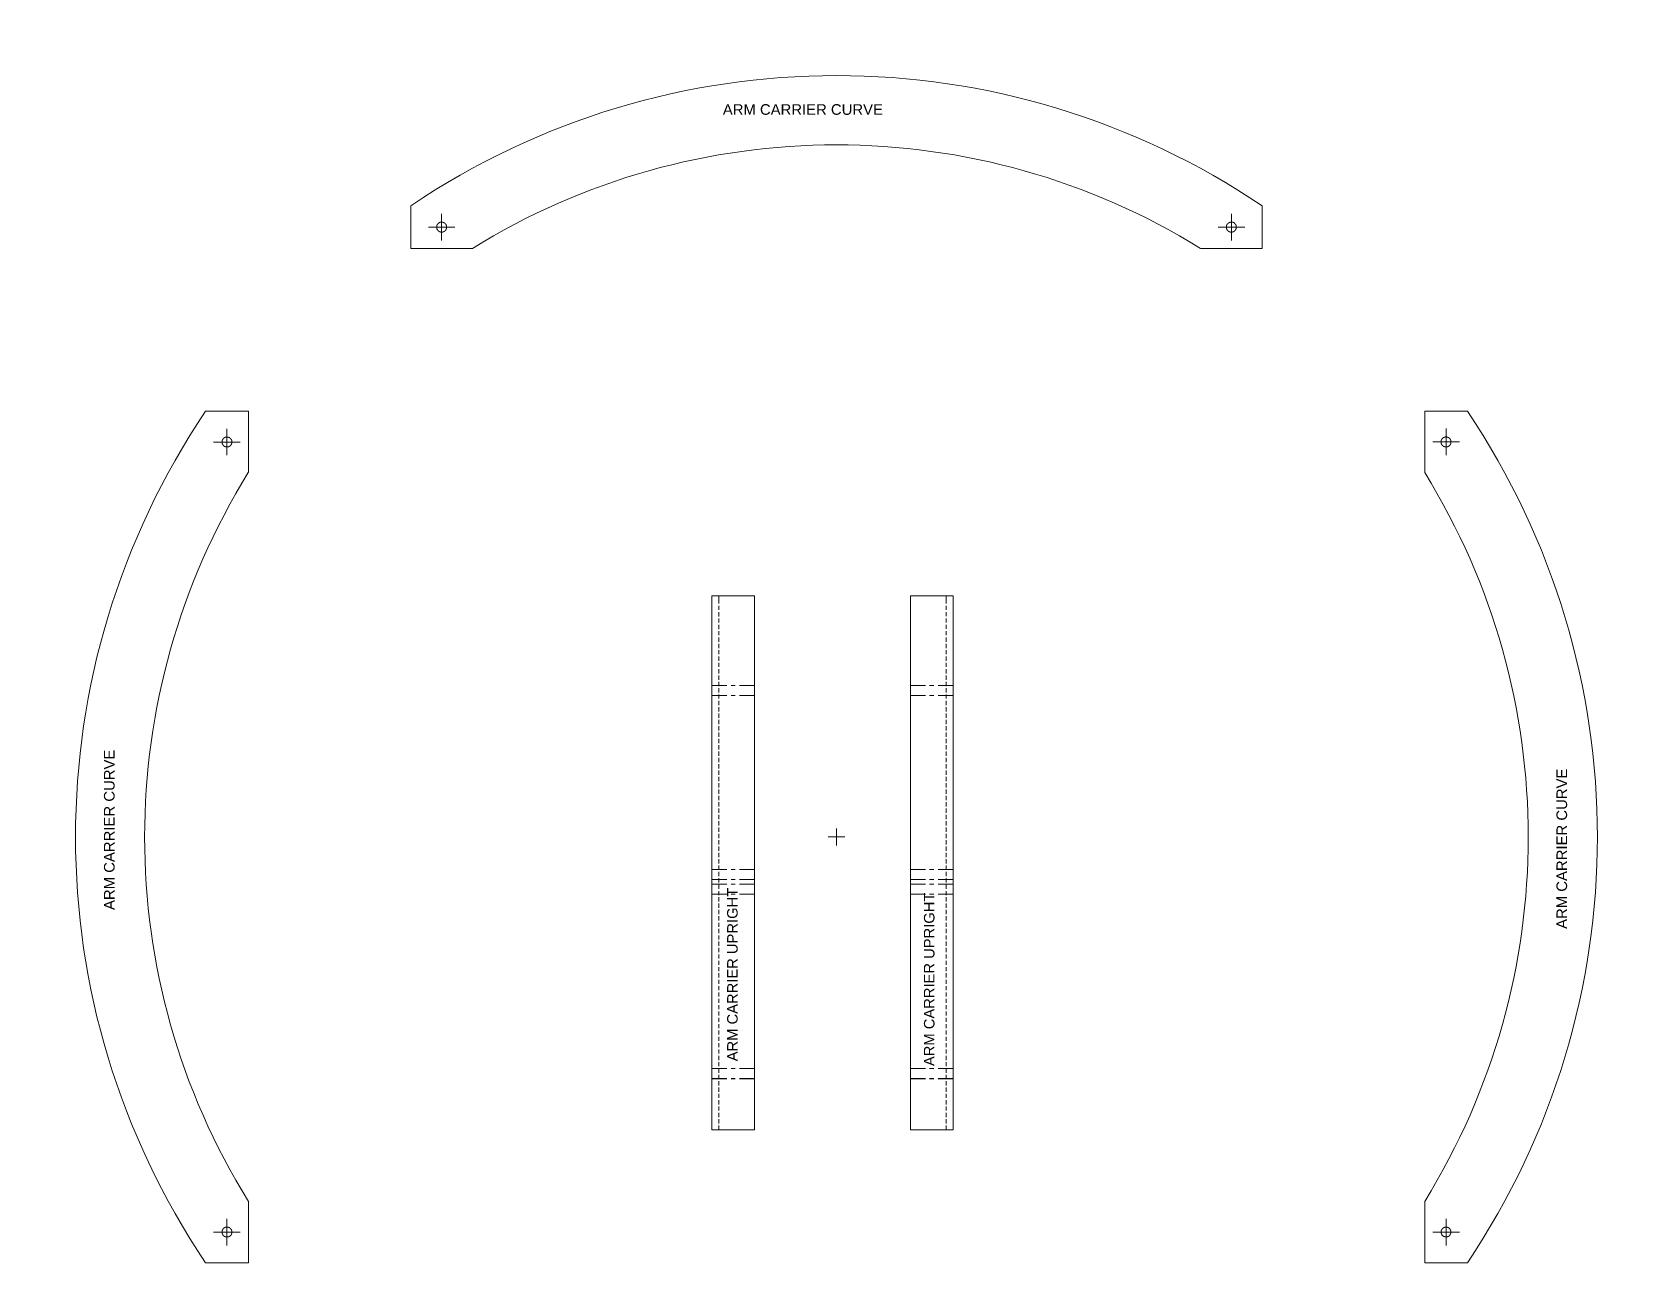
# Model space of a CAD drawing. Header units: millimetres. Extents: x 25 to 576, y 6 to 776.
# Drawn here: x 25.2 to 509, y 406.2 to 776.2 of the extents above; entities that cross this region are included whole.
import ezdxf

# ---------------------------------------------------------------- set-up
doc = ezdxf.new("R2010")
doc.units = ezdxf.units.MM
doc.header["$MEASUREMENT"] = 0
doc.layers.get('0').update_dxf_attribs({"linetype": 'CONTINUOUS'})
doc.styles.add('Arial0', font='arial.ttf', dxfattribs={"height": 3.96})

msp = doc.modelspace()

# ---------------------------------------------------------------- linework, layer by layer
at = {"color": 0, "linetype": 'Continuous', "lineweight": 9, "true_color": 0x000007}
for p, q in [((139.1, 723.95), (139.1, 711.12)), ((395.07, 711.12), (395.07, 723.95)), ((139.1, 711.12), (157.56, 711.12)), ((376.65, 711.12), (395.07, 711.12)), ((90.21, 662.19), (77.34, 662.19)), ((90.21, 643.73), (90.21, 662.19)), ((444, 662.19), (444, 643.73)), ((456.83, 662.19), (444, 662.19)), ((229.57, 446.21), (229.57, 606.75)), ((229.57, 606.75), (242.44, 606.75)), ((242.44, 606.75), (242.44, 446.21)), ((231.66, 602.45), (231.66, 603.71)), ((231.66, 600.53), (231.66, 601.82)), ((231.66, 598.64), (231.66, 599.9)), ((231.66, 596.73), (231.66, 598.02)), ((231.66, 594.84), (231.66, 596.1)), ((231.66, 592.92), (231.66, 594.18)), ((231.66, 591), (231.66, 592.29)), ((231.66, 589.12), (231.66, 590.37)), ((300.1, 592.92), (300.1, 594.18)), ((300.1, 591), (300.1, 592.29)), ((300.1, 589.12), (300.1, 590.37)), ((231.66, 587.2), (231.66, 588.49)), ((231.66, 585.31), (231.66, 586.57)), ((300.1, 587.2), (300.1, 588.49)), ((300.1, 585.31), (300.1, 586.57)), ((231.66, 583.39), (231.66, 584.65)), ((231.66, 581.48), (231.66, 582.77)), ((231.66, 579.59), (231.66, 580.85)), ((300.1, 583.39), (300.1, 584.65)), ((300.1, 581.48), (300.1, 582.77)), ((300.1, 579.59), (300.1, 580.85)), ((231.66, 577.67), (231.66, 578.96)), ((231.66, 575.79), (231.66, 577.04)), ((300.1, 577.67), (300.1, 578.96)), ((300.1, 575.79), (300.1, 577.04)), ((231.66, 573.87), (231.66, 575.12)), ((231.66, 571.95), (231.66, 573.24)), ((231.66, 570.06), (231.66, 571.32)), ((300.1, 573.87), (300.1, 575.12)), ((300.1, 571.95), (300.1, 573.24)), ((300.1, 570.06), (300.1, 571.32)), ((231.66, 568.15), (231.66, 569.44)), ((231.66, 566.26), (231.66, 567.52)), ((300.1, 568.15), (300.1, 569.44)), ((300.1, 566.26), (300.1, 567.52)), ((231.66, 564.34), (231.66, 565.6)), ((231.66, 562.42), (231.66, 563.71)), ((231.66, 560.54), (231.66, 561.79)), ((300.1, 564.34), (300.1, 565.6)), ((300.1, 562.42), (300.1, 563.71)), ((300.1, 560.54), (300.1, 561.79)), ((231.66, 558.62), (231.66, 559.91)), ((231.66, 556.73), (231.66, 557.99)), ((300.1, 558.62), (300.1, 559.91)), ((300.1, 556.73), (300.1, 557.99)), ((231.66, 554.81), (231.66, 556.07)), ((231.66, 552.9), (231.66, 554.19)), ((231.66, 551.01), (231.66, 552.27)), ((300.1, 554.81), (300.1, 556.07)), ((300.1, 552.9), (300.1, 554.19)), ((300.1, 551.01), (300.1, 552.27)), ((231.66, 549.09), (231.66, 550.38)), ((231.66, 547.21), (231.66, 548.46)), ((300.1, 549.09), (300.1, 550.38)), ((300.1, 547.21), (300.1, 548.46)), ((231.66, 545.29), (231.66, 546.54)), ((231.66, 543.37), (231.66, 544.66)), ((231.66, 541.48), (231.66, 542.74)), ((300.1, 545.29), (300.1, 546.54)), ((300.1, 543.37), (300.1, 544.66)), ((300.1, 541.48), (300.1, 542.74)), ((231.66, 539.56), (231.66, 540.85)), ((231.66, 537.68), (231.66, 538.94)), ((300.1, 539.56), (300.1, 540.85)), ((300.1, 537.68), (300.1, 538.94)), ((231.66, 535.76), (231.66, 537.02)), ((231.66, 533.84), (231.66, 535.13)), ((231.66, 531.96), (231.66, 533.21)), ((300.1, 535.76), (300.1, 537.02)), ((300.1, 533.84), (300.1, 535.13)), ((300.1, 531.96), (300.1, 533.21)), ((231.66, 530.04), (231.66, 531.33)), ((231.66, 528.15), (231.66, 529.41)), ((231.66, 526.23), (231.66, 527.49)), ((300.1, 530.04), (300.1, 531.33)), ((300.1, 528.15), (300.1, 529.41)), ((300.1, 526.23), (300.1, 527.49)), ((231.66, 524.31), (231.66, 525.6)), ((231.66, 522.43), (231.66, 523.69)), ((300.1, 524.31), (300.1, 525.6)), ((300.1, 522.43), (300.1, 523.69)), ((231.66, 520.51), (231.66, 521.8)), ((231.66, 518.62), (231.66, 519.88)), ((231.66, 516.71), (231.66, 517.96)), ((300.1, 520.51), (300.1, 521.8)), ((300.1, 518.62), (300.1, 519.88)), ((300.1, 516.71), (300.1, 517.96)), ((231.66, 514.79), (231.66, 516.08)), ((231.66, 512.9), (231.66, 514.16)), ((300.1, 514.79), (300.1, 516.08)), ((300.1, 512.9), (300.1, 514.16)), ((231.66, 510.98), (231.66, 512.27)), ((231.66, 509.1), (231.66, 510.35)), ((231.66, 507.18), (231.66, 508.44)), ((300.1, 510.98), (300.1, 512.27)), ((300.1, 509.1), (300.1, 510.35)), ((300.1, 507.18), (300.1, 508.44)), ((231.66, 505.26), (231.66, 506.55)), ((231.66, 503.37), (231.66, 504.63)), ((300.1, 505.26), (300.1, 506.55)), ((300.1, 503.37), (300.1, 504.63)), ((231.66, 501.46), (231.66, 502.75)), ((231.66, 499.57), (231.66, 500.83)), ((231.66, 497.65), (231.66, 498.91)), ((300.1, 501.46), (300.1, 502.75)), ((300.1, 499.57), (300.1, 500.83)), ((300.1, 497.65), (300.1, 498.91)), ((231.66, 495.73), (231.66, 497.02)), ((231.66, 493.85), (231.66, 495.1)), ((300.1, 495.73), (300.1, 497.02)), ((300.1, 493.85), (300.1, 495.1)), ((231.66, 491.93), (231.66, 493.22)), ((231.66, 490.04), (231.66, 491.3)), ((231.66, 488.13), (231.66, 489.38)), ((300.1, 491.93), (300.1, 493.22)), ((300.1, 490.04), (300.1, 491.3)), ((300.1, 488.13), (300.1, 489.38)), ((231.66, 486.21), (231.66, 487.5)), ((231.66, 484.32), (231.66, 485.58)), ((300.1, 486.21), (300.1, 487.5)), ((300.1, 484.32), (300.1, 485.58)), ((231.66, 482.4), (231.66, 483.69)), ((231.66, 480.52), (231.66, 481.77)), ((231.66, 478.6), (231.66, 479.86)), ((300.1, 482.4), (300.1, 483.69)), ((300.1, 480.52), (300.1, 481.77)), ((300.1, 478.6), (300.1, 479.86)), ((231.66, 476.68), (231.66, 477.97)), ((231.66, 474.79), (231.66, 476.05)), ((231.66, 472.88), (231.66, 474.17)), ((300.1, 476.68), (300.1, 477.97)), ((300.1, 474.79), (300.1, 476.05)), ((300.1, 472.88), (300.1, 474.17)), ((231.66, 470.99), (231.66, 472.25)), ((231.66, 469.07), (231.66, 470.33)), ((300.1, 470.99), (300.1, 472.25)), ((300.1, 469.07), (300.1, 470.33)), ((231.66, 467.15), (231.66, 468.44)), ((231.66, 465.27), (231.66, 466.52)), ((231.66, 463.35), (231.66, 464.64)), ((300.1, 467.15), (300.1, 468.44)), ((300.1, 465.27), (300.1, 466.52)), ((300.1, 463.35), (300.1, 464.64)), ((231.66, 461.46), (231.66, 462.72)), ((231.66, 459.54), (231.66, 460.8)), ((300.1, 461.46), (300.1, 462.72)), ((300.1, 459.54), (300.1, 460.8)), ((231.66, 457.63), (231.66, 458.92)), ((231.66, 455.74), (231.66, 457)), ((231.66, 453.82), (231.66, 455.11)), ((300.1, 457.63), (300.1, 458.92)), ((300.1, 455.74), (300.1, 457)), ((300.1, 453.82), (300.1, 455.11)), ((231.66, 451.94), (231.66, 453.19)), ((231.66, 450.02), (231.66, 451.27)), ((300.1, 451.94), (300.1, 453.19)), ((300.1, 450.02), (300.1, 451.27)), ((242.44, 446.21), (229.57, 446.21)), ((231.66, 448.1), (231.66, 449.39)), ((231.66, 446.21), (231.66, 447.47)), ((289.35, 446.21), (300.1, 446.21)), ((300.1, 448.1), (300.1, 449.39)), ((300.1, 446.21), (300.1, 447.47)), ((90.21, 406.19), (90.21, 424.64)), ((444, 424.64), (444, 406.22)), ((77.34, 406.19), (90.21, 406.19)), ((444, 406.22), (456.83, 406.22))]:
    msp.add_line(p, q, dxfattribs=at)
at = {"color": 0, "linetype": 'Continuous', "lineweight": 20, "true_color": 0x000007}
for points in [[(148.33, 720.05), (148.33, 721.55)], [(385.84, 720.05), (385.84, 721.55)], [(145.83, 717.55), (144.33, 717.55)], [(148.33, 717.55), (145.83, 717.55)], [(148.33, 717.55), (148.33, 720.05)], [(148.33, 717.55), (148.33, 715.05)], [(148.33, 717.55), (150.83, 717.55)], [(150.83, 717.55), (152.33, 717.55)], [(383.34, 717.55), (381.84, 717.55)], [(385.84, 717.55), (383.34, 717.55)], [(385.84, 717.55), (385.84, 720.05)], [(385.84, 717.55), (385.84, 715.05)], [(385.84, 717.55), (388.34, 717.55)], [(388.34, 717.55), (389.85, 717.55)], [(148.33, 715.05), (148.33, 713.55)], [(385.84, 715.05), (385.84, 713.55)], [(83.76, 655.44), (83.76, 656.95)], [(83.76, 652.94), (83.76, 655.44)], [(450.41, 655.48), (450.41, 656.98)], [(450.41, 652.98), (450.41, 655.48)], [(81.26, 652.94), (79.76, 652.94)], [(83.76, 652.94), (81.26, 652.94)], [(83.76, 652.94), (83.76, 650.45)], [(83.76, 652.94), (86.26, 652.94)], [(83.76, 650.45), (83.76, 648.94)], [(86.26, 652.94), (87.76, 652.94)], [(447.92, 652.98), (446.41, 652.98)], [(450.41, 652.98), (447.92, 652.98)], [(450.41, 652.98), (452.91, 652.98)], [(450.41, 652.98), (450.41, 650.48)], [(450.41, 650.48), (450.41, 648.98)], [(452.91, 652.98), (454.42, 652.98)], [(300.1, 606.75), (289.33, 606.75)], [(289.33, 606.75), (289.33, 446.21)], [(300.1, 604.37), (300.1, 605.64), (300.1, 606.75)], [(302.18, 606.75), (300.1, 606.75)], [(302.18, 446.21), (302.18, 606.75)], [(300.1, 602.47), (300.1, 603.72)], [(300.1, 600.55), (300.1, 601.82)], [(300.1, 598.64), (300.1, 599.92)], [(300.1, 596.74), (300.1, 598.02)], [(300.1, 594.84), (300.1, 596.11)], [(229.57, 579.79), (234.09, 579.79)], [(229.57, 576.78), (234.09, 576.78)], [(235.36, 579.79), (236.64, 579.79)], [(235.36, 576.78), (236.64, 576.78)], [(237.91, 579.79), (242.43, 579.79)], [(237.91, 576.78), (242.43, 576.78)], [(293.83, 579.79), (289.33, 579.79)], [(293.83, 576.78), (289.33, 576.78)], [(296.38, 579.79), (295.1, 579.79)], [(296.38, 576.78), (295.1, 576.78)], [(302.18, 579.79), (297.65, 579.79)], [(302.18, 576.78), (297.65, 576.78)], [(267.07, 534.22), (264.57, 534.22)], [(267.07, 534.21), (264.57, 534.21)], [(267.07, 534.21), (264.57, 534.21)], [(267.1, 534.22), (264.61, 534.22)], [(267.07, 534.22), (267.07, 536.72)], [(267.07, 534.21), (267.07, 536.7)], [(267.07, 534.21), (267.07, 536.7)], [(267.07, 534.22), (267.07, 531.71)], [(267.07, 534.22), (269.6, 534.22)], [(267.07, 534.21), (267.07, 531.69)], [(267.07, 534.21), (269.6, 534.21)], [(267.07, 534.21), (269.6, 534.21)], [(267.07, 534.21), (267.07, 531.71)], [(267.1, 534.22), (267.1, 536.72)], [(267.1, 534.22), (267.1, 531.71)], [(267.1, 534.22), (269.6, 534.22)], [(229.57, 524.43), (234.09, 524.43)], [(235.36, 524.43), (236.64, 524.43)], [(237.91, 524.43), (242.43, 524.43)], [(293.83, 524.43), (289.33, 524.43)], [(296.38, 524.43), (295.1, 524.43)], [(302.18, 524.43), (297.65, 524.43)], [(229.57, 521.44), (234.09, 521.44)], [(229.57, 520), (234.09, 520)], [(235.36, 521.44), (236.64, 521.44)], [(235.36, 520), (236.64, 520)], [(237.91, 521.44), (242.43, 521.44)], [(237.91, 520), (242.43, 520)], [(293.83, 521.44), (289.33, 521.44)], [(293.83, 520), (289.33, 520)], [(296.38, 521.44), (295.1, 521.44)], [(296.38, 520), (295.1, 520)], [(302.18, 521.44), (297.65, 521.44)], [(302.18, 520), (297.65, 520)], [(229.57, 516.99), (234.09, 516.99)], [(235.36, 516.99), (236.64, 516.99)], [(237.91, 516.99), (242.43, 516.99)], [(293.83, 516.99), (289.33, 516.99)], [(296.38, 516.99), (295.1, 516.99)], [(302.18, 516.99), (297.65, 516.99)], [(229.57, 464.64), (234.09, 464.64)], [(235.36, 464.64), (236.64, 464.64)], [(237.91, 464.64), (242.43, 464.64)], [(293.83, 464.64), (289.33, 464.64)], [(296.38, 464.64), (295.1, 464.64)], [(302.18, 464.64), (297.65, 464.64)], [(229.57, 461.63), (234.09, 461.63)], [(234.09, 461.46), (229.57, 461.46)], [(235.36, 461.63), (236.64, 461.63)], [(236.64, 461.46), (235.36, 461.46)], [(237.91, 461.63), (242.43, 461.63)], [(242.43, 461.46), (237.91, 461.46)], [(293.83, 461.63), (289.33, 461.63)], [(289.33, 461.46), (293.83, 461.46)], [(296.38, 461.63), (295.1, 461.63)], [(295.1, 461.46), (296.38, 461.46)], [(302.18, 461.63), (297.65, 461.63)], [(297.65, 461.46), (302.18, 461.46)], [(302.18, 446.21), (300.1, 446.21)], [(83.76, 417.93), (83.76, 419.43)], [(83.76, 415.43), (83.76, 417.93)], [(450.41, 417.95), (450.41, 419.43)], [(450.41, 415.43), (450.41, 417.95)], [(81.26, 415.43), (79.76, 415.43)], [(83.76, 415.43), (81.26, 415.43)], [(83.76, 415.43), (83.76, 412.93)], [(83.76, 415.43), (86.26, 415.43)], [(83.76, 412.93), (83.76, 411.43)], [(86.26, 415.43), (87.76, 415.43)], [(447.92, 415.43), (446.41, 415.43)], [(450.41, 415.43), (447.92, 415.43)], [(450.41, 415.43), (452.91, 415.43)], [(450.41, 415.43), (450.41, 412.93)], [(450.41, 412.93), (450.41, 411.43)], [(452.91, 415.43), (454.42, 415.43)]]:
    msp.add_lwpolyline(points, dxfattribs=at)
at = {"color": 0, "linetype": 'Continuous', "lineweight": 9, "true_color": 0x000007}
for points in [[(148.07, 719.05), (148.07, 719.02), (147.97, 719.02), (147.97, 718.99), (147.9, 718.99), (147.9, 718.99), (147.83, 718.99), (147.83, 718.96), (147.8, 718.96), (147.77, 718.92), (147.73, 718.92), (147.73, 718.92), (147.67, 718.92), (147.67, 718.89), (147.64, 718.89), (147.6, 718.86), (147.6, 718.86), (147.6, 718.86), (147.57, 718.86), (147.54, 718.82), (147.54, 718.82), (147.54, 718.82), (147.5, 718.82), (147.47, 718.79), (147.44, 718.76), (147.44, 718.76), (147.44, 718.76), (147.4, 718.72), (147.37, 718.72), (147.34, 718.69), (147.3, 718.69), (147.3, 718.66), (147.3, 718.66), (147.3, 718.62), (147.27, 718.62), (147.27, 718.62), (147.27, 718.59), (147.24, 718.56), (147.2, 718.56), (147.2, 718.56), (147.2, 718.56), (147.2, 718.53), (147.14, 718.49), (147.14, 718.46), (147.14, 718.46), (147.11, 718.46), (147.11, 718.43), (147.07, 718.39), (147.07, 718.39), (147.07, 718.33), (147.04, 718.33), (147.04, 718.33), (147.01, 718.29), (147.01, 718.29), (147.01, 718.29), (147.01, 718.26), (146.97, 718.23), (146.97, 718.23), (146.97, 718.19), (146.97, 718.16), (146.94, 718.13), (146.94, 718.1), (146.91, 718.1), (146.91, 718.03), (146.91, 718.03), (146.91, 718), (146.87, 717.96), (146.87, 717.93), (146.84, 717.9), (146.84, 717.8), (146.84, 717.8), (146.84, 717.7)], [(146.84, 717.3), (146.84, 717.27), (146.84, 717.2), (146.87, 717.17), (146.87, 717.14), (146.91, 717.1), (146.91, 717.04), (146.91, 717.04), (146.91, 717), (146.94, 716.97), (146.94, 716.97), (146.97, 716.94), (146.97, 716.9), (146.97, 716.87), (146.97, 716.87), (147.01, 716.84), (147.01, 716.81), (147.01, 716.81), (147.01, 716.81), (147.04, 716.77), (147.04, 716.74), (147.07, 716.74), (147.07, 716.71), (147.07, 716.71), (147.11, 716.67), (147.11, 716.64), (147.14, 716.64), (147.14, 716.64), (147.14, 716.61), (147.2, 716.57), (147.2, 716.54), (147.2, 716.54), (147.2, 716.51), (147.24, 716.51), (147.27, 716.51), (147.27, 716.47), (147.27, 716.47), (147.3, 716.44), (147.3, 716.44), (147.3, 716.44), (147.3, 716.41), (147.34, 716.41), (147.37, 716.38), (147.4, 716.38), (147.44, 716.34), (147.44, 716.34), (147.44, 716.34), (147.47, 716.31), (147.5, 716.28), (147.54, 716.28), (147.54, 716.28), (147.54, 716.28), (147.57, 716.24), (147.6, 716.24), (147.6, 716.21), (147.6, 716.21), (147.64, 716.21), (147.67, 716.21), (147.67, 716.18), (147.73, 716.18), (147.73, 716.18), (147.77, 716.18), (147.8, 716.14), (147.83, 716.14), (147.83, 716.11), (147.9, 716.11), (147.9, 716.11), (147.97, 716.11), (147.97, 716.08), (148.07, 716.08), (148.07, 716.04)], [(149.82, 717.8), (149.79, 717.8), (149.79, 717.9), (149.79, 717.93), (149.79, 717.96), (149.75, 718), (149.75, 718.03), (149.72, 718.03), (149.72, 718.1), (149.72, 718.1), (149.72, 718.13), (149.69, 718.16), (149.69, 718.19), (149.65, 718.23), (149.65, 718.23), (149.65, 718.26), (149.65, 718.29), (149.62, 718.29), (149.62, 718.29), (149.62, 718.33), (149.62, 718.33), (149.59, 718.33), (149.59, 718.39), (149.55, 718.39), (149.55, 718.43), (149.55, 718.46), (149.52, 718.46), (149.49, 718.46), (149.49, 718.49), (149.45, 718.53), (149.45, 718.56), (149.42, 718.56), (149.42, 718.56), (149.42, 718.56), (149.39, 718.59), (149.39, 718.62), (149.39, 718.62), (149.36, 718.62), (149.36, 718.66), (149.32, 718.66), (149.32, 718.69), (149.32, 718.69), (149.26, 718.72), (149.26, 718.72), (149.22, 718.76), (149.22, 718.76), (149.19, 718.76), (149.16, 718.82), (149.12, 718.82), (149.12, 718.82), (149.09, 718.82), (149.09, 718.86), (149.06, 718.86), (149.06, 718.86), (149.02, 718.86), (149.02, 718.89), (148.99, 718.89), (148.96, 718.92), (148.93, 718.92), (148.89, 718.92), (148.89, 718.92), (148.86, 718.96), (148.83, 718.96), (148.83, 718.99), (148.76, 718.99), (148.73, 718.99), (148.69, 718.99), (148.66, 719.02), (148.59, 719.02), (148.56, 719.05), (148.46, 719.05)], [(148.56, 716.04), (148.59, 716.08), (148.66, 716.08), (148.69, 716.11), (148.73, 716.11), (148.76, 716.11), (148.83, 716.11), (148.83, 716.14), (148.86, 716.14), (148.89, 716.18), (148.89, 716.18), (148.93, 716.18), (148.96, 716.18), (148.99, 716.21), (149.02, 716.21), (149.02, 716.21), (149.06, 716.21), (149.06, 716.24), (149.09, 716.24), (149.09, 716.28), (149.12, 716.28), (149.12, 716.28), (149.16, 716.28), (149.19, 716.34), (149.22, 716.34), (149.22, 716.34), (149.26, 716.38), (149.26, 716.38), (149.32, 716.41), (149.32, 716.41), (149.32, 716.44), (149.36, 716.44), (149.36, 716.44), (149.39, 716.47), (149.39, 716.47), (149.39, 716.51), (149.42, 716.51), (149.42, 716.51), (149.42, 716.54), (149.45, 716.54), (149.45, 716.57), (149.49, 716.61), (149.49, 716.64), (149.52, 716.64), (149.55, 716.64), (149.55, 716.67), (149.55, 716.71), (149.59, 716.71), (149.59, 716.74), (149.62, 716.74), (149.62, 716.77), (149.62, 716.81), (149.62, 716.81), (149.65, 716.81), (149.65, 716.84), (149.65, 716.87), (149.65, 716.87), (149.69, 716.9), (149.69, 716.94), (149.72, 716.97), (149.72, 716.97), (149.72, 717), (149.72, 717.04), (149.75, 717.04), (149.75, 717.1), (149.79, 717.14), (149.79, 717.17), (149.79, 717.2), (149.79, 717.27), (149.82, 717.3)], [(149.85, 717.53), (149.82, 717.57), (149.82, 717.67)], [(149.82, 717.43), (149.82, 717.53), (149.85, 717.57)], [(385.61, 719.05), (385.58, 719.02), (385.48, 719.02), (385.48, 718.99), (385.45, 718.99), (385.41, 718.99), (385.35, 718.99), (385.35, 718.96), (385.31, 718.96), (385.28, 718.92), (385.25, 718.92), (385.25, 718.92), (385.18, 718.92), (385.18, 718.89), (385.15, 718.89), (385.15, 718.86), (385.11, 718.86), (385.11, 718.86), (385.08, 718.86), (385.08, 718.82), (385.05, 718.82), (385.05, 718.82), (385.02, 718.82), (384.95, 718.76), (384.95, 718.76), (384.95, 718.76), (384.92, 718.72), (384.92, 718.72), (384.88, 718.69), (384.85, 718.69), (384.85, 718.69), (384.85, 718.66), (384.82, 718.66), (384.82, 718.62), (384.78, 718.62), (384.78, 718.62), (384.78, 718.59), (384.75, 718.56), (384.72, 718.56), (384.72, 718.56), (384.72, 718.56), (384.72, 718.53), (384.68, 718.53), (384.65, 718.49), (384.65, 718.46), (384.65, 718.46), (384.62, 718.46), (384.62, 718.43), (384.62, 718.39), (384.59, 718.39), (384.59, 718.33), (384.55, 718.33), (384.55, 718.33), (384.55, 718.29), (384.55, 718.29), (384.52, 718.29), (384.52, 718.26), (384.49, 718.23), (384.49, 718.23), (384.49, 718.19), (384.49, 718.16), (384.45, 718.13), (384.45, 718.1), (384.42, 718.1), (384.42, 718.03), (384.42, 718.03), (384.42, 718), (384.39, 717.96), (384.39, 717.93), (384.39, 717.9), (384.39, 717.8), (384.35, 717.8), (384.35, 717.7)], [(384.35, 717.3), (384.39, 717.27), (384.39, 717.2), (384.39, 717.17), (384.39, 717.14), (384.42, 717.1), (384.42, 717.04), (384.42, 717.04), (384.42, 717), (384.45, 716.97), (384.45, 716.97), (384.49, 716.94), (384.49, 716.9), (384.49, 716.87), (384.49, 716.87), (384.52, 716.84), (384.52, 716.81), (384.55, 716.81), (384.55, 716.81), (384.55, 716.77), (384.55, 716.74), (384.59, 716.74), (384.59, 716.71), (384.62, 716.71), (384.62, 716.67), (384.62, 716.64), (384.65, 716.64), (384.65, 716.64), (384.65, 716.61), (384.68, 716.57), (384.72, 716.57), (384.72, 716.54), (384.72, 716.54), (384.72, 716.51), (384.75, 716.51), (384.78, 716.51), (384.78, 716.47), (384.78, 716.47), (384.82, 716.44), (384.82, 716.44), (384.85, 716.44), (384.85, 716.41), (384.85, 716.41), (384.88, 716.41), (384.92, 716.38), (384.92, 716.38), (384.95, 716.34), (384.95, 716.34), (384.95, 716.34), (385.02, 716.28), (385.05, 716.28), (385.05, 716.28), (385.08, 716.28), (385.08, 716.24), (385.11, 716.24), (385.11, 716.21), (385.15, 716.21), (385.15, 716.21), (385.18, 716.21), (385.18, 716.18), (385.25, 716.18), (385.25, 716.18), (385.28, 716.18), (385.31, 716.14), (385.35, 716.14), (385.35, 716.11), (385.41, 716.11), (385.45, 716.11), (385.48, 716.11), (385.48, 716.08), (385.58, 716.08), (385.61, 716.04)], [(387.33, 717.8), (387.3, 717.8), (387.3, 717.9), (387.3, 717.93), (387.3, 717.96), (387.26, 718), (387.26, 718.03), (387.26, 718.03), (387.26, 718.1), (387.23, 718.1), (387.23, 718.13), (387.2, 718.16), (387.2, 718.19), (387.2, 718.23), (387.2, 718.23), (387.17, 718.26), (387.17, 718.29), (387.13, 718.29), (387.13, 718.29), (387.13, 718.33), (387.13, 718.33), (387.1, 718.33), (387.1, 718.39), (387.07, 718.39), (387.07, 718.43), (387.07, 718.46), (387.03, 718.46), (387.03, 718.46), (387.03, 718.49), (387, 718.53), (386.97, 718.53), (386.97, 718.56), (386.97, 718.56), (386.97, 718.56), (386.93, 718.56), (386.9, 718.59), (386.9, 718.62), (386.9, 718.62), (386.87, 718.62), (386.87, 718.66), (386.83, 718.66), (386.83, 718.69), (386.83, 718.69), (386.8, 718.69), (386.77, 718.72), (386.77, 718.72), (386.74, 718.76), (386.74, 718.76), (386.74, 718.76), (386.7, 718.79), (386.67, 718.82), (386.64, 718.82), (386.64, 718.82), (386.6, 718.82), (386.6, 718.86), (386.57, 718.86), (386.57, 718.86), (386.54, 718.86), (386.54, 718.89), (386.5, 718.89), (386.5, 718.92), (386.44, 718.92), (386.44, 718.92), (386.4, 718.92), (386.37, 718.96), (386.34, 718.96), (386.34, 718.99), (386.27, 718.99), (386.24, 718.99), (386.21, 718.99), (386.21, 719.02), (386.11, 719.02), (386.07, 719.05), (385.97, 719.05)], [(386.07, 716.04), (386.11, 716.08), (386.21, 716.08), (386.21, 716.11), (386.24, 716.11), (386.27, 716.11), (386.34, 716.11), (386.34, 716.14), (386.37, 716.14), (386.4, 716.18), (386.44, 716.18), (386.44, 716.18), (386.5, 716.18), (386.5, 716.21), (386.54, 716.21), (386.54, 716.21), (386.57, 716.21), (386.57, 716.24), (386.6, 716.24), (386.6, 716.28), (386.64, 716.28), (386.64, 716.28), (386.67, 716.28), (386.7, 716.31), (386.74, 716.34), (386.74, 716.34), (386.74, 716.34), (386.77, 716.38), (386.77, 716.38), (386.8, 716.41), (386.83, 716.41), (386.83, 716.41), (386.83, 716.44), (386.87, 716.44), (386.87, 716.44), (386.9, 716.47), (386.9, 716.47), (386.9, 716.51), (386.93, 716.51), (386.97, 716.51), (386.97, 716.54), (386.97, 716.54), (386.97, 716.57), (387, 716.57), (387.03, 716.61), (387.03, 716.64), (387.03, 716.64), (387.07, 716.64), (387.07, 716.67), (387.07, 716.71), (387.1, 716.71), (387.1, 716.74), (387.13, 716.74), (387.13, 716.77), (387.13, 716.81), (387.13, 716.81), (387.17, 716.81), (387.17, 716.84), (387.2, 716.87), (387.2, 716.87), (387.2, 716.9), (387.2, 716.94), (387.23, 716.97), (387.23, 716.97), (387.26, 717), (387.26, 717.04), (387.26, 717.04), (387.26, 717.1), (387.3, 717.14), (387.3, 717.17), (387.3, 717.2), (387.3, 717.27), (387.33, 717.3)], [(387.36, 717.53), (387.33, 717.57), (387.33, 717.67)], [(387.33, 717.43), (387.33, 717.53), (387.36, 717.57)], [(148.2, 716.04), (148.33, 716.04), (148.33, 716.04), (148.33, 716.04)], [(385.71, 716.04), (385.84, 716.04), (385.84, 716.04), (385.84, 716.04)], [(83.49, 654.45), (83.49, 654.42), (83.39, 654.42), (83.39, 654.42), (83.33, 654.42), (83.33, 654.38), (83.26, 654.38), (83.26, 654.35), (83.23, 654.35), (83.2, 654.35), (83.16, 654.35), (83.16, 654.32), (83.1, 654.32), (83.1, 654.28), (83.06, 654.28), (83.03, 654.28), (83.03, 654.28), (83.03, 654.25), (83, 654.25), (82.96, 654.25), (82.96, 654.25), (82.96, 654.22), (82.93, 654.22), (82.86, 654.19), (82.86, 654.19), (82.86, 654.15), (82.83, 654.12), (82.8, 654.12), (82.77, 654.09), (82.73, 654.09), (82.73, 654.05), (82.73, 654.05), (82.73, 654.05), (82.7, 654.02), (82.7, 654.02), (82.7, 653.99), (82.67, 653.99), (82.63, 653.99), (82.63, 653.95), (82.63, 653.95), (82.63, 653.95), (82.57, 653.89), (82.57, 653.89), (82.57, 653.85), (82.53, 653.85), (82.53, 653.82), (82.5, 653.82), (82.5, 653.79), (82.5, 653.76), (82.47, 653.76), (82.47, 653.72), (82.43, 653.72), (82.43, 653.69), (82.43, 653.69), (82.43, 653.66), (82.4, 653.66), (82.4, 653.62), (82.4, 653.59), (82.4, 653.56), (82.37, 653.52), (82.37, 653.52), (82.34, 653.49), (82.34, 653.46), (82.34, 653.46), (82.34, 653.39), (82.3, 653.36), (82.3, 653.33), (82.27, 653.29), (82.27, 653.23), (82.27, 653.19), (82.27, 653.09)], [(85.25, 653.19), (85.21, 653.23), (85.21, 653.29), (85.21, 653.33), (85.21, 653.36), (85.18, 653.39), (85.18, 653.46), (85.15, 653.46), (85.15, 653.49), (85.15, 653.52), (85.15, 653.52), (85.11, 653.56), (85.11, 653.59), (85.08, 653.62), (85.08, 653.66), (85.08, 653.66), (85.08, 653.69), (85.05, 653.69), (85.05, 653.72), (85.05, 653.72), (85.05, 653.76), (85.02, 653.76), (85.02, 653.79), (84.98, 653.82), (84.98, 653.82), (84.98, 653.85), (84.95, 653.85), (84.92, 653.89), (84.92, 653.89), (84.88, 653.95), (84.88, 653.95), (84.85, 653.95), (84.85, 653.99), (84.85, 653.99), (84.82, 653.99), (84.82, 654.02), (84.82, 654.02), (84.78, 654.05), (84.78, 654.05), (84.75, 654.05), (84.75, 654.09), (84.75, 654.09), (84.68, 654.12), (84.68, 654.12), (84.65, 654.15), (84.65, 654.19), (84.62, 654.19), (84.58, 654.22), (84.55, 654.22), (84.55, 654.25), (84.52, 654.25), (84.52, 654.25), (84.49, 654.25), (84.49, 654.28), (84.45, 654.28), (84.45, 654.28), (84.42, 654.28), (84.39, 654.32), (84.35, 654.32), (84.32, 654.35), (84.32, 654.35), (84.29, 654.35), (84.25, 654.35), (84.25, 654.38), (84.19, 654.38), (84.15, 654.42), (84.12, 654.42), (84.09, 654.42), (84.02, 654.42), (83.99, 654.45)], [(450.18, 654.48), (450.15, 654.45), (450.05, 654.45), (450.05, 654.42), (450.02, 654.42), (449.98, 654.42), (449.92, 654.42), (449.92, 654.38), (449.88, 654.38), (449.85, 654.35), (449.82, 654.35), (449.82, 654.35), (449.75, 654.35), (449.75, 654.32), (449.72, 654.32), (449.72, 654.28), (449.69, 654.28), (449.69, 654.28), (449.65, 654.28), (449.65, 654.25), (449.62, 654.25), (449.62, 654.25), (449.59, 654.25), (449.55, 654.22), (449.52, 654.19), (449.52, 654.19), (449.52, 654.19), (449.49, 654.15), (449.49, 654.15), (449.42, 654.12), (449.42, 654.12), (449.42, 654.09), (449.39, 654.09), (449.39, 654.05), (449.36, 654.05), (449.36, 654.05), (449.36, 654.02), (449.32, 653.99), (449.29, 653.99), (449.29, 653.99), (449.29, 653.99), (449.29, 653.95), (449.26, 653.95), (449.22, 653.92), (449.22, 653.89), (449.22, 653.89), (449.19, 653.89), (449.19, 653.85), (449.19, 653.82), (449.16, 653.82), (449.16, 653.76), (449.12, 653.76), (449.12, 653.76), (449.12, 653.72), (449.12, 653.72), (449.09, 653.72), (449.09, 653.69), (449.06, 653.66), (449.06, 653.66), (449.06, 653.62), (449.06, 653.59), (449.02, 653.56), (449.02, 653.52), (448.99, 653.52), (448.99, 653.46), (448.99, 653.46), (448.99, 653.42), (448.96, 653.39), (448.96, 653.36), (448.96, 653.33), (448.96, 653.23), (448.93, 653.23), (448.93, 653.13)], [(451.9, 653.23), (451.87, 653.23), (451.87, 653.33), (451.87, 653.36), (451.87, 653.39), (451.84, 653.42), (451.84, 653.46), (451.84, 653.46), (451.84, 653.52), (451.8, 653.52), (451.8, 653.56), (451.77, 653.59), (451.77, 653.62), (451.77, 653.66), (451.77, 653.66), (451.74, 653.69), (451.74, 653.72), (451.7, 653.72), (451.7, 653.72), (451.7, 653.76), (451.7, 653.76), (451.67, 653.76), (451.67, 653.82), (451.64, 653.82), (451.64, 653.85), (451.64, 653.89), (451.6, 653.89), (451.6, 653.89), (451.6, 653.92), (451.57, 653.95), (451.54, 653.95), (451.54, 653.99), (451.54, 653.99), (451.54, 653.99), (451.51, 653.99), (451.47, 654.02), (451.47, 654.05), (451.47, 654.05), (451.44, 654.05), (451.44, 654.09), (451.41, 654.09), (451.41, 654.12), (451.41, 654.12), (451.34, 654.15), (451.34, 654.15), (451.31, 654.19), (451.31, 654.19), (451.31, 654.19), (451.27, 654.22), (451.24, 654.25), (451.21, 654.25), (451.21, 654.25), (451.17, 654.25), (451.17, 654.28), (451.14, 654.28), (451.14, 654.28), (451.11, 654.28), (451.11, 654.32), (451.08, 654.32), (451.08, 654.35), (451.01, 654.35), (451.01, 654.35), (450.98, 654.35), (450.94, 654.38), (450.91, 654.38), (450.91, 654.42), (450.84, 654.42), (450.81, 654.42), (450.78, 654.42), (450.78, 654.45), (450.68, 654.45), (450.65, 654.48), (450.55, 654.48)], [(82.27, 652.7), (82.27, 652.7), (82.27, 652.6), (82.3, 652.6), (82.3, 652.53), (82.34, 652.53), (82.34, 652.47), (82.34, 652.47), (82.34, 652.4), (82.37, 652.4), (82.37, 652.37), (82.4, 652.37), (82.4, 652.3), (82.4, 652.3), (82.4, 652.27), (82.43, 652.23), (82.43, 652.23), (82.43, 652.23), (82.43, 652.2), (82.47, 652.17), (82.47, 652.17), (82.5, 652.17), (82.5, 652.13), (82.5, 652.1), (82.53, 652.07), (82.53, 652.07), (82.57, 652.07), (82.57, 652.04), (82.57, 652), (82.63, 651.97), (82.63, 651.94), (82.63, 651.94), (82.63, 651.94), (82.67, 651.94), (82.7, 651.9), (82.7, 651.87), (82.7, 651.87), (82.73, 651.87), (82.73, 651.84), (82.73, 651.84), (82.73, 651.84), (82.77, 651.84), (82.8, 651.77), (82.83, 651.77), (82.86, 651.77), (82.86, 651.74), (82.86, 651.74), (82.93, 651.7), (82.96, 651.7), (82.96, 651.67), (82.96, 651.67), (83, 651.64), (83.03, 651.64), (83.03, 651.64), (83.03, 651.64), (83.06, 651.61), (83.1, 651.61), (83.1, 651.61), (83.16, 651.61), (83.16, 651.57), (83.2, 651.57), (83.23, 651.54), (83.26, 651.54), (83.26, 651.54), (83.33, 651.54), (83.33, 651.51), (83.39, 651.51), (83.39, 651.47), (83.49, 651.47), (83.49, 651.47)], [(83.63, 651.47), (83.76, 651.47), (83.76, 651.44), (83.76, 651.47)], [(83.99, 651.47), (84.02, 651.47), (84.09, 651.47), (84.12, 651.51), (84.15, 651.51), (84.19, 651.54), (84.25, 651.54), (84.25, 651.54), (84.29, 651.54), (84.32, 651.57), (84.32, 651.57), (84.35, 651.61), (84.39, 651.61), (84.42, 651.61), (84.45, 651.61), (84.45, 651.64), (84.49, 651.64), (84.49, 651.64), (84.52, 651.64), (84.52, 651.67), (84.55, 651.67), (84.55, 651.7), (84.58, 651.7), (84.62, 651.74), (84.65, 651.74), (84.65, 651.77), (84.68, 651.77), (84.68, 651.77), (84.75, 651.84), (84.75, 651.84), (84.75, 651.84), (84.78, 651.84), (84.78, 651.87), (84.82, 651.87), (84.82, 651.87), (84.82, 651.9), (84.85, 651.94), (84.85, 651.94), (84.85, 651.94), (84.88, 651.94), (84.88, 651.97), (84.92, 652), (84.92, 652.04), (84.95, 652.07), (84.98, 652.07), (84.98, 652.07), (84.98, 652.1), (85.02, 652.13), (85.02, 652.17), (85.05, 652.17), (85.05, 652.17), (85.05, 652.2), (85.05, 652.23), (85.08, 652.23), (85.08, 652.23), (85.08, 652.27), (85.08, 652.3), (85.11, 652.3), (85.11, 652.37), (85.15, 652.37), (85.15, 652.4), (85.15, 652.4), (85.15, 652.47), (85.18, 652.47), (85.18, 652.53), (85.21, 652.53), (85.21, 652.6), (85.21, 652.6), (85.21, 652.7), (85.25, 652.7), (85.25, 652.83)], [(85.25, 652.93), (85.28, 652.93), (85.25, 652.96), (85.25, 653.06)], [(448.93, 652.73), (448.96, 652.7), (448.96, 652.63), (448.96, 652.6), (448.96, 652.56), (448.99, 652.53), (448.99, 652.47), (448.99, 652.47), (448.99, 652.43), (449.02, 652.4), (449.02, 652.4), (449.06, 652.37), (449.06, 652.33), (449.06, 652.3), (449.06, 652.3), (449.09, 652.27), (449.09, 652.23), (449.12, 652.23), (449.12, 652.23), (449.12, 652.2), (449.12, 652.17), (449.16, 652.17), (449.16, 652.13), (449.19, 652.13), (449.19, 652.1), (449.19, 652.07), (449.22, 652.07), (449.22, 652.07), (449.22, 652.04), (449.29, 652), (449.29, 651.97), (449.29, 651.97), (449.29, 651.94), (449.32, 651.94), (449.36, 651.94), (449.36, 651.9), (449.36, 651.9), (449.39, 651.87), (449.39, 651.87), (449.42, 651.87), (449.42, 651.84), (449.42, 651.84), (449.45, 651.84), (449.49, 651.8), (449.49, 651.8), (449.52, 651.77), (449.52, 651.77), (449.52, 651.77), (449.55, 651.74), (449.59, 651.7), (449.62, 651.7), (449.62, 651.7), (449.65, 651.7), (449.65, 651.67), (449.69, 651.67), (449.69, 651.64), (449.72, 651.64), (449.72, 651.64), (449.75, 651.64), (449.75, 651.61), (449.82, 651.61), (449.82, 651.61), (449.85, 651.61), (449.88, 651.57), (449.92, 651.57), (449.92, 651.54), (449.98, 651.54), (450.02, 651.54), (450.05, 651.54), (450.05, 651.51), (450.15, 651.51), (450.18, 651.47)], [(450.28, 651.47), (450.41, 651.47), (450.41, 651.47)], [(450.65, 651.47), (450.68, 651.51), (450.78, 651.51), (450.78, 651.54), (450.81, 651.54), (450.84, 651.54), (450.91, 651.54), (450.91, 651.57), (450.94, 651.57), (450.98, 651.61), (451.01, 651.61), (451.01, 651.61), (451.08, 651.61), (451.08, 651.64), (451.11, 651.64), (451.11, 651.64), (451.14, 651.64), (451.14, 651.67), (451.17, 651.67), (451.17, 651.7), (451.21, 651.7), (451.21, 651.7), (451.24, 651.7), (451.31, 651.77), (451.31, 651.77), (451.31, 651.77), (451.34, 651.8), (451.34, 651.8), (451.37, 651.84), (451.41, 651.84), (451.41, 651.84), (451.41, 651.87), (451.44, 651.87), (451.44, 651.87), (451.47, 651.9), (451.47, 651.9), (451.47, 651.94), (451.51, 651.94), (451.54, 651.94), (451.54, 651.97), (451.54, 651.97), (451.54, 652), (451.6, 652.04), (451.6, 652.07), (451.6, 652.07), (451.64, 652.07), (451.64, 652.1), (451.64, 652.13), (451.67, 652.13), (451.67, 652.17), (451.7, 652.17), (451.7, 652.2), (451.7, 652.23), (451.7, 652.23), (451.74, 652.23), (451.74, 652.27), (451.77, 652.3), (451.77, 652.3), (451.77, 652.33), (451.77, 652.37), (451.8, 652.4), (451.8, 652.4), (451.84, 652.43), (451.84, 652.47), (451.84, 652.47), (451.84, 652.53), (451.87, 652.56), (451.87, 652.6), (451.87, 652.63), (451.87, 652.7), (451.9, 652.73), (451.9, 652.83)], [(451.9, 652.96), (451.94, 652.96), (451.9, 652.99), (451.9, 653.09)], [(231.66, 604.37), (231.66, 605.62), (231.66, 606.75)], [(83.49, 416.94), (83.49, 416.9), (83.39, 416.9), (83.39, 416.87), (83.33, 416.87), (83.33, 416.87), (83.26, 416.87), (83.26, 416.84), (83.23, 416.84), (83.2, 416.84), (83.16, 416.84), (83.16, 416.81), (83.1, 416.81), (83.1, 416.77), (83.06, 416.77), (83.03, 416.77), (83.03, 416.77), (83.03, 416.74), (83, 416.74), (82.96, 416.71), (82.96, 416.71), (82.96, 416.71), (82.93, 416.71), (82.9, 416.67), (82.86, 416.64), (82.86, 416.64), (82.86, 416.64), (82.83, 416.61), (82.8, 416.61), (82.8, 416.61), (82.77, 416.57), (82.73, 416.57), (82.73, 416.54), (82.73, 416.54), (82.73, 416.54), (82.7, 416.51), (82.7, 416.51), (82.7, 416.47), (82.67, 416.47), (82.63, 416.47), (82.63, 416.44), (82.63, 416.44), (82.63, 416.41), (82.6, 416.41), (82.57, 416.38), (82.57, 416.34), (82.57, 416.34), (82.53, 416.34), (82.53, 416.31), (82.5, 416.31), (82.5, 416.28), (82.5, 416.24), (82.47, 416.24), (82.47, 416.21), (82.43, 416.18), (82.43, 416.18), (82.43, 416.18), (82.43, 416.14), (82.4, 416.11), (82.4, 416.11), (82.4, 416.08), (82.4, 416.04), (82.37, 416.01), (82.37, 416.01), (82.34, 415.98), (82.34, 415.94), (82.34, 415.94), (82.34, 415.88), (82.3, 415.85), (82.3, 415.81), (82.27, 415.78), (82.27, 415.71), (82.27, 415.68), (82.27, 415.58)], [(85.25, 415.68), (85.21, 415.71), (85.21, 415.78), (85.21, 415.81), (85.21, 415.85), (85.18, 415.88), (85.18, 415.94), (85.15, 415.94), (85.15, 415.98), (85.15, 416.01), (85.15, 416.01), (85.11, 416.04), (85.11, 416.08), (85.08, 416.11), (85.08, 416.11), (85.08, 416.14), (85.08, 416.18), (85.05, 416.18), (85.05, 416.18), (85.05, 416.21), (85.05, 416.24), (85.02, 416.24), (85.02, 416.28), (84.98, 416.31), (84.98, 416.31), (84.98, 416.34), (84.95, 416.34), (84.92, 416.34), (84.92, 416.38), (84.92, 416.41), (84.88, 416.41), (84.88, 416.44), (84.85, 416.44), (84.85, 416.47), (84.85, 416.47), (84.82, 416.47), (84.82, 416.51), (84.82, 416.51), (84.78, 416.54), (84.78, 416.54), (84.75, 416.54), (84.75, 416.57), (84.75, 416.57), (84.72, 416.61), (84.68, 416.61), (84.68, 416.61), (84.65, 416.64), (84.65, 416.64), (84.62, 416.64), (84.62, 416.67), (84.58, 416.71), (84.55, 416.71), (84.55, 416.71), (84.52, 416.71), (84.52, 416.74), (84.49, 416.74), (84.49, 416.77), (84.45, 416.77), (84.45, 416.77), (84.42, 416.77), (84.39, 416.81), (84.35, 416.81), (84.32, 416.84), (84.32, 416.84), (84.29, 416.84), (84.25, 416.84), (84.25, 416.87), (84.19, 416.87), (84.15, 416.87), (84.12, 416.87), (84.09, 416.9), (84.02, 416.9), (83.99, 416.94)], [(450.18, 416.9), (450.18, 416.87), (450.05, 416.87), (450.05, 416.87), (450.02, 416.87), (449.98, 416.84), (449.95, 416.84), (449.92, 416.84), (449.88, 416.84), (449.88, 416.81), (449.82, 416.81), (449.82, 416.77), (449.79, 416.77), (449.75, 416.77), (449.72, 416.77), (449.72, 416.74), (449.72, 416.74), (449.69, 416.71), (449.65, 416.71), (449.65, 416.71), (449.62, 416.71), (449.59, 416.67), (449.59, 416.64), (449.55, 416.64), (449.52, 416.61), (449.49, 416.61), (449.49, 416.61), (449.49, 416.61), (449.45, 416.57), (449.42, 416.54), (449.39, 416.51), (449.36, 416.47), (449.36, 416.47), (449.32, 416.44), (449.29, 416.41), (449.26, 416.38), (449.26, 416.34), (449.22, 416.34), (449.22, 416.34), (449.22, 416.31), (449.19, 416.31), (449.19, 416.28), (449.16, 416.24), (449.16, 416.21), (449.12, 416.18), (449.12, 416.18), (449.12, 416.14), (449.12, 416.11), (449.09, 416.11), (449.09, 416.08), (449.06, 416.08), (449.06, 416.04), (449.06, 416.01), (449.06, 415.98), (449.02, 415.98), (449.02, 415.94), (448.99, 415.91), (448.99, 415.88), (448.99, 415.85), (448.99, 415.81), (448.96, 415.78), (448.96, 415.68), (448.96, 415.68)], [(451.87, 415.65), (451.87, 415.65), (451.87, 415.68), (451.87, 415.68), (451.87, 415.78), (451.84, 415.81), (451.84, 415.85), (451.84, 415.88), (451.84, 415.91), (451.8, 415.94), (451.8, 415.98), (451.77, 415.98), (451.77, 416.01), (451.77, 416.04), (451.77, 416.08), (451.74, 416.08), (451.74, 416.11), (451.7, 416.11), (451.7, 416.14), (451.7, 416.18), (451.7, 416.18), (451.67, 416.21), (451.67, 416.24), (451.64, 416.28), (451.64, 416.31), (451.6, 416.34), (451.6, 416.34), (451.57, 416.34), (451.57, 416.38), (451.54, 416.41), (451.54, 416.41), (451.51, 416.44), (451.47, 416.47), (451.47, 416.47), (451.44, 416.51), (451.41, 416.54), (451.41, 416.54), (451.37, 416.57), (451.34, 416.61), (451.34, 416.61), (451.34, 416.61), (451.31, 416.61), (451.27, 416.64), (451.24, 416.64), (451.24, 416.67), (451.21, 416.71), (451.17, 416.71), (451.17, 416.71), (451.14, 416.71), (451.11, 416.74), (451.11, 416.74), (451.11, 416.77), (451.08, 416.77), (451.04, 416.77), (451.01, 416.77), (451.01, 416.81), (450.94, 416.81), (450.94, 416.84), (450.91, 416.84), (450.88, 416.84), (450.84, 416.84), (450.81, 416.87), (450.78, 416.87), (450.78, 416.87), (450.65, 416.87), (450.65, 416.9)], [(82.27, 415.18), (82.27, 415.18), (82.27, 415.08), (82.3, 415.05), (82.3, 415.02), (82.34, 415.02), (82.34, 414.95), (82.34, 414.95), (82.34, 414.89), (82.37, 414.89), (82.37, 414.85), (82.4, 414.82), (82.4, 414.79), (82.4, 414.75), (82.4, 414.75), (82.43, 414.72), (82.43, 414.72), (82.43, 414.72), (82.43, 414.69), (82.47, 414.65), (82.47, 414.65), (82.5, 414.65), (82.5, 414.59), (82.5, 414.59), (82.53, 414.56), (82.53, 414.52), (82.57, 414.52), (82.57, 414.52), (82.57, 414.49), (82.6, 414.49), (82.63, 414.46), (82.63, 414.42), (82.63, 414.42), (82.63, 414.42), (82.67, 414.42), (82.7, 414.39), (82.7, 414.36), (82.7, 414.36), (82.73, 414.36), (82.73, 414.32), (82.73, 414.32), (82.73, 414.29), (82.77, 414.29), (82.8, 414.29), (82.8, 414.26), (82.83, 414.26), (82.86, 414.22), (82.86, 414.22), (82.86, 414.22), (82.9, 414.19), (82.93, 414.19), (82.96, 414.19), (82.96, 414.16), (82.96, 414.16), (83, 414.13), (83.03, 414.13), (83.03, 414.13), (83.03, 414.13), (83.06, 414.09), (83.1, 414.09), (83.1, 414.06), (83.16, 414.06), (83.16, 414.06), (83.2, 414.06), (83.23, 414.03), (83.26, 414.03), (83.26, 413.99), (83.33, 413.99), (83.33, 413.99), (83.39, 413.99), (83.39, 413.96), (83.49, 413.96), (83.49, 413.96)], [(83.63, 413.96), (83.76, 413.96), (83.76, 413.93), (83.76, 413.96)], [(83.99, 413.96), (84.02, 413.96), (84.09, 413.96), (84.12, 413.99), (84.15, 413.99), (84.19, 413.99), (84.25, 413.99), (84.25, 414.03), (84.29, 414.03), (84.32, 414.06), (84.32, 414.06), (84.35, 414.06), (84.39, 414.06), (84.42, 414.09), (84.45, 414.09), (84.45, 414.13), (84.49, 414.13), (84.49, 414.13), (84.52, 414.13), (84.52, 414.16), (84.55, 414.16), (84.55, 414.19), (84.58, 414.19), (84.62, 414.19), (84.62, 414.22), (84.65, 414.22), (84.65, 414.22), (84.68, 414.26), (84.68, 414.26), (84.72, 414.29), (84.75, 414.29), (84.75, 414.29), (84.75, 414.32), (84.78, 414.32), (84.78, 414.36), (84.82, 414.36), (84.82, 414.36), (84.82, 414.39), (84.85, 414.42), (84.85, 414.42), (84.85, 414.42), (84.88, 414.42), (84.88, 414.46), (84.92, 414.49), (84.92, 414.49), (84.92, 414.52), (84.95, 414.52), (84.98, 414.52), (84.98, 414.56), (84.98, 414.59), (85.02, 414.59), (85.02, 414.65), (85.05, 414.65), (85.05, 414.65), (85.05, 414.69), (85.05, 414.72), (85.08, 414.72), (85.08, 414.72), (85.08, 414.75), (85.08, 414.75), (85.11, 414.79), (85.11, 414.82), (85.15, 414.85), (85.15, 414.89), (85.15, 414.89), (85.15, 414.95), (85.18, 414.95), (85.18, 415.02), (85.21, 415.02), (85.21, 415.05), (85.21, 415.08), (85.21, 415.18), (85.25, 415.18), (85.25, 415.28)], [(85.25, 415.42), (85.28, 415.42), (85.25, 415.45), (85.25, 415.55)], [(448.96, 415.18), (448.96, 415.18), (448.96, 415.08), (448.99, 415.05), (448.99, 415.02), (448.99, 415.02), (448.99, 414.95), (449.02, 414.95), (449.02, 414.89), (449.06, 414.89), (449.06, 414.85), (449.06, 414.82), (449.06, 414.82), (449.09, 414.79), (449.09, 414.75), (449.12, 414.75), (449.12, 414.72), (449.12, 414.72), (449.12, 414.69), (449.16, 414.65), (449.16, 414.65), (449.19, 414.62), (449.19, 414.59), (449.19, 414.59), (449.22, 414.52), (449.22, 414.52), (449.26, 414.52), (449.26, 414.49), (449.29, 414.49), (449.29, 414.46), (449.32, 414.42), (449.36, 414.42), (449.36, 414.39), (449.39, 414.36), (449.42, 414.32), (449.45, 414.29), (449.49, 414.29), (449.49, 414.29), (449.49, 414.26), (449.52, 414.26), (449.52, 414.22), (449.55, 414.22), (449.59, 414.22), (449.59, 414.19), (449.62, 414.19), (449.65, 414.19), (449.65, 414.16), (449.69, 414.16), (449.72, 414.13), (449.72, 414.13), (449.72, 414.13), (449.75, 414.13), (449.79, 414.09), (449.82, 414.09), (449.82, 414.06), (449.88, 414.06), (449.88, 414.06), (449.92, 414.06), (449.95, 414.03), (449.98, 414.03), (450.02, 413.99), (450.05, 413.99), (450.05, 413.99), (450.18, 413.99), (450.18, 413.96)], [(450.28, 413.96), (450.41, 413.96), (450.41, 413.96)], [(450.65, 413.96), (450.65, 413.99), (450.78, 413.99), (450.78, 413.99), (450.81, 413.99), (450.84, 414.03), (450.88, 414.03), (450.91, 414.06), (450.94, 414.06), (450.94, 414.06), (451.01, 414.06), (451.01, 414.09), (451.04, 414.09), (451.08, 414.13), (451.11, 414.13), (451.11, 414.13), (451.11, 414.13), (451.14, 414.16), (451.17, 414.16), (451.17, 414.19), (451.21, 414.19), (451.24, 414.19), (451.24, 414.22), (451.27, 414.22), (451.31, 414.22), (451.31, 414.26), (451.34, 414.26), (451.34, 414.29), (451.34, 414.29), (451.37, 414.29), (451.41, 414.32), (451.41, 414.36), (451.44, 414.36), (451.47, 414.39), (451.47, 414.42), (451.51, 414.42), (451.54, 414.49), (451.57, 414.49), (451.57, 414.52), (451.6, 414.52), (451.6, 414.52), (451.6, 414.56), (451.64, 414.59), (451.64, 414.59), (451.64, 414.62), (451.67, 414.65), (451.67, 414.65), (451.7, 414.69), (451.7, 414.72), (451.7, 414.72), (451.7, 414.75), (451.74, 414.75), (451.74, 414.79), (451.77, 414.82), (451.77, 414.82), (451.77, 414.85), (451.77, 414.89), (451.8, 414.89), (451.8, 414.95), (451.84, 414.95), (451.84, 415.02), (451.84, 415.02), (451.84, 415.05), (451.87, 415.08), (451.87, 415.18), (451.87, 415.18)], [(451.87, 415.42), (451.9, 415.42), (451.87, 415.45), (451.87, 415.55)]]:
    msp.add_lwpolyline(points, dxfattribs=at)
for points in [[(395.07, 723.95), (317.67, 776.15), (216.51, 776.15), (139.07, 723.98)], [(157.56, 711.12), (224.58, 752.66), (309.56, 752.66), (376.61, 711.12)], [(149.82, 717.67), (149.82, 717.7), (149.82, 717.73), (149.82, 717.8)], [(149.82, 717.3), (149.82, 717.33), (149.82, 717.4), (149.82, 717.43)], [(387.33, 717.67), (387.33, 717.7), (387.33, 717.73), (387.33, 717.8)], [(387.33, 717.3), (387.33, 717.33), (387.33, 717.4), (387.33, 717.43)], [(148.07, 716.04), (148.13, 716.04), (148.16, 716.04), (148.2, 716.04)], [(148.33, 716.04), (148.4, 716.04), (148.5, 716.04), (148.56, 716.04)], [(385.61, 716.04), (385.64, 716.04), (385.68, 716.04), (385.71, 716.04)], [(385.84, 716.04), (385.94, 716.04), (386.01, 716.04), (386.07, 716.04)], [(77.34, 662.19), (25.17, 584.88), (25.17, 483.53), (77.34, 406.22)], [(456.83, 406.22), (508.97, 483.69), (509, 584.72), (456.83, 662.19)], [(83.76, 654.45), (83.69, 654.45), (83.59, 654.45), (83.49, 654.45)], [(83.99, 654.45), (83.92, 654.45), (83.82, 654.45), (83.76, 654.45)], [(85.25, 653.06), (85.25, 653.13), (85.25, 653.16), (85.25, 653.19)], [(451.9, 653.09), (451.9, 653.13), (451.9, 653.19), (451.9, 653.23)], [(83.49, 651.47), (83.56, 651.47), (83.59, 651.47), (83.63, 651.47)], [(83.76, 651.47), (83.82, 651.47), (83.92, 651.47), (83.99, 651.47)], [(85.25, 652.83), (85.25, 652.86), (85.25, 652.9), (85.25, 652.93)], [(450.18, 651.47), (450.22, 651.47), (450.25, 651.47), (450.28, 651.47)], [(450.41, 651.47), (450.51, 651.47), (450.58, 651.47), (450.65, 651.47)], [(451.9, 652.83), (451.9, 652.9), (451.9, 652.93), (451.9, 652.96)], [(90.21, 424.64), (48.59, 491.76), (48.63, 576.61), (90.18, 643.77)], [(444, 643.73), (485.54, 576.51), (485.51, 491.9), (444, 424.64)], [(83.76, 416.94), (83.69, 416.94), (83.59, 416.94), (83.49, 416.94)], [(83.99, 416.94), (83.92, 416.94), (83.82, 416.94), (83.76, 416.94)], [(450.65, 416.9), (450.48, 416.9), (450.35, 416.9), (450.18, 416.9)], [(83.49, 413.96), (83.56, 413.96), (83.59, 413.96), (83.63, 413.96)], [(83.76, 413.96), (83.82, 413.96), (83.92, 413.96), (83.99, 413.96)], [(85.25, 415.55), (85.25, 415.58), (85.25, 415.65), (85.25, 415.68)], [(85.25, 415.28), (85.25, 415.35), (85.25, 415.38), (85.25, 415.42)], [(448.96, 415.68), (448.96, 415.51), (448.96, 415.35), (448.96, 415.18)], [(450.18, 413.96), (450.22, 413.96), (450.25, 413.96), (450.28, 413.96)], [(450.41, 413.96), (450.51, 413.96), (450.58, 413.96), (450.65, 413.96)], [(451.87, 415.55), (451.87, 415.58), (451.87, 415.61), (451.87, 415.65)], [(451.87, 415.18), (451.87, 415.28), (451.87, 415.35), (451.87, 415.42)]]:
    msp.add_open_spline(points, degree=3, dxfattribs=at)
for points in [[(146.84, 717.7), (146.84, 717.63), (146.84, 717.6), (146.84, 717.57), (146.84, 717.57), (146.84, 717.47), (146.84, 717.4), (146.84, 717.3)], [(148.46, 719.05), (148.43, 719.05), (148.36, 719.05), (148.33, 719.05), (148.33, 719.05), (148.26, 719.05), (148.16, 719.05), (148.07, 719.05)], [(384.35, 717.7), (384.35, 717.63), (384.35, 717.6), (384.35, 717.57), (384.35, 717.57), (384.35, 717.47), (384.35, 717.4), (384.35, 717.3)], [(385.97, 719.05), (385.94, 719.05), (385.91, 719.05), (385.84, 719.05), (385.84, 719.05), (385.78, 719.05), (385.68, 719.05), (385.61, 719.05)], [(450.55, 654.48), (450.51, 654.48), (450.48, 654.48), (450.41, 654.48), (450.41, 654.48), (450.35, 654.48), (450.25, 654.48), (450.18, 654.48)], [(82.27, 653.09), (82.27, 653.06), (82.27, 652.99), (82.27, 652.96), (82.27, 652.96), (82.27, 652.9), (82.27, 652.8), (82.27, 652.7)], [(448.93, 653.13), (448.93, 653.06), (448.93, 653.03), (448.93, 652.99), (448.93, 652.99), (448.93, 652.9), (448.93, 652.83), (448.93, 652.73)], [(82.27, 415.58), (82.27, 415.55), (82.27, 415.48), (82.27, 415.45), (82.27, 415.45), (82.27, 415.35), (82.27, 415.28), (82.27, 415.18)]]:
    msp.add_open_spline(points, degree=3, knots=[0, 0, 0, 0, 0.125, 0.125, 0.125, 0.125, 1, 1, 1, 1], dxfattribs=at)

# ---------------------------------------------------------------- texts
at = {"color": 0, "true_color": 0x000007, "style": 'Arial0'}
msp.add_text('ARM CARRIER CURVE', height=3.1981, dxfattribs=at).set_placement((232.9, 751.31))
for s, height, p in [('ARM CARRIER CURVE', 3.2014, (49.97, 512.26)), ('ARM CARRIER CURVE', 3.2013, (486.82, 506.57)), ('ARM CARRIER UPRIGHT', 3.17, (237.36, 466.77)), ('ARM CARRIER UPRIGHT', 3.17, (296.56, 465.33))]:
    msp.add_text(s, height=height, rotation=90, dxfattribs=at).set_placement(p)

doc.saveas('drawing.dxf')
